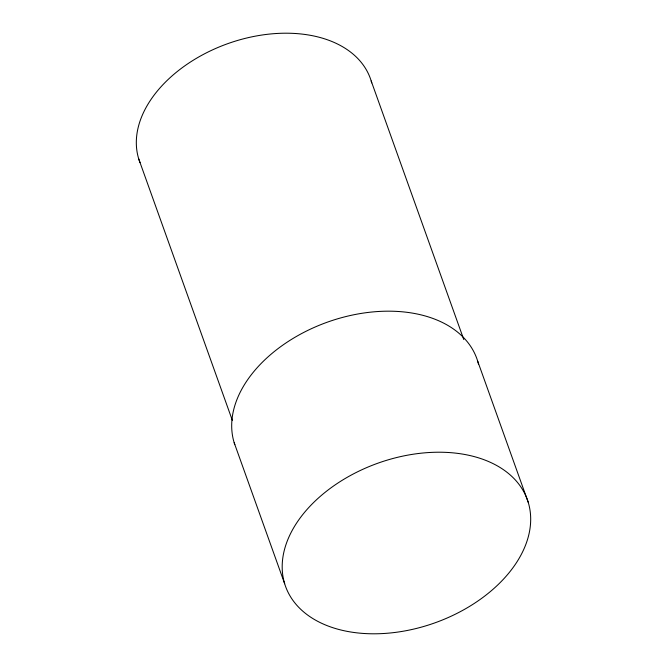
<?xml version="1.0" encoding="UTF-8"?>
<svg xmlns="http://www.w3.org/2000/svg" width="667" height="667" viewBox="0 0 667 667"><rect width="100%" height="100%" fill="white"/><g stroke="black" fill="none" stroke-linecap="round" stroke-linejoin="round"><path stroke-width="1" d="M477.697 361.197L528.197 502.243A128.439 84.767 -19.7 0 1 367.008 633.65A128.439 84.767 -19.7 0 1 324.12 493.13A128.439 84.767 -19.7 0 1 528.197 502.243M371.185 80.965L463.773 339.536M138.694 158.813L232.333 420.318M234.184 442.738L284.684 583.775M234.801 444.639A128.439 84.767 -19.7 0 1 331.899 320.602A128.439 84.767 -19.7 0 1 478.497 364.099M140.012 162.598A122.62 80.932 -19.7 0 1 229.857 42.921A122.62 80.932 -19.7 0 1 371.736 82.891"/></g></svg>
